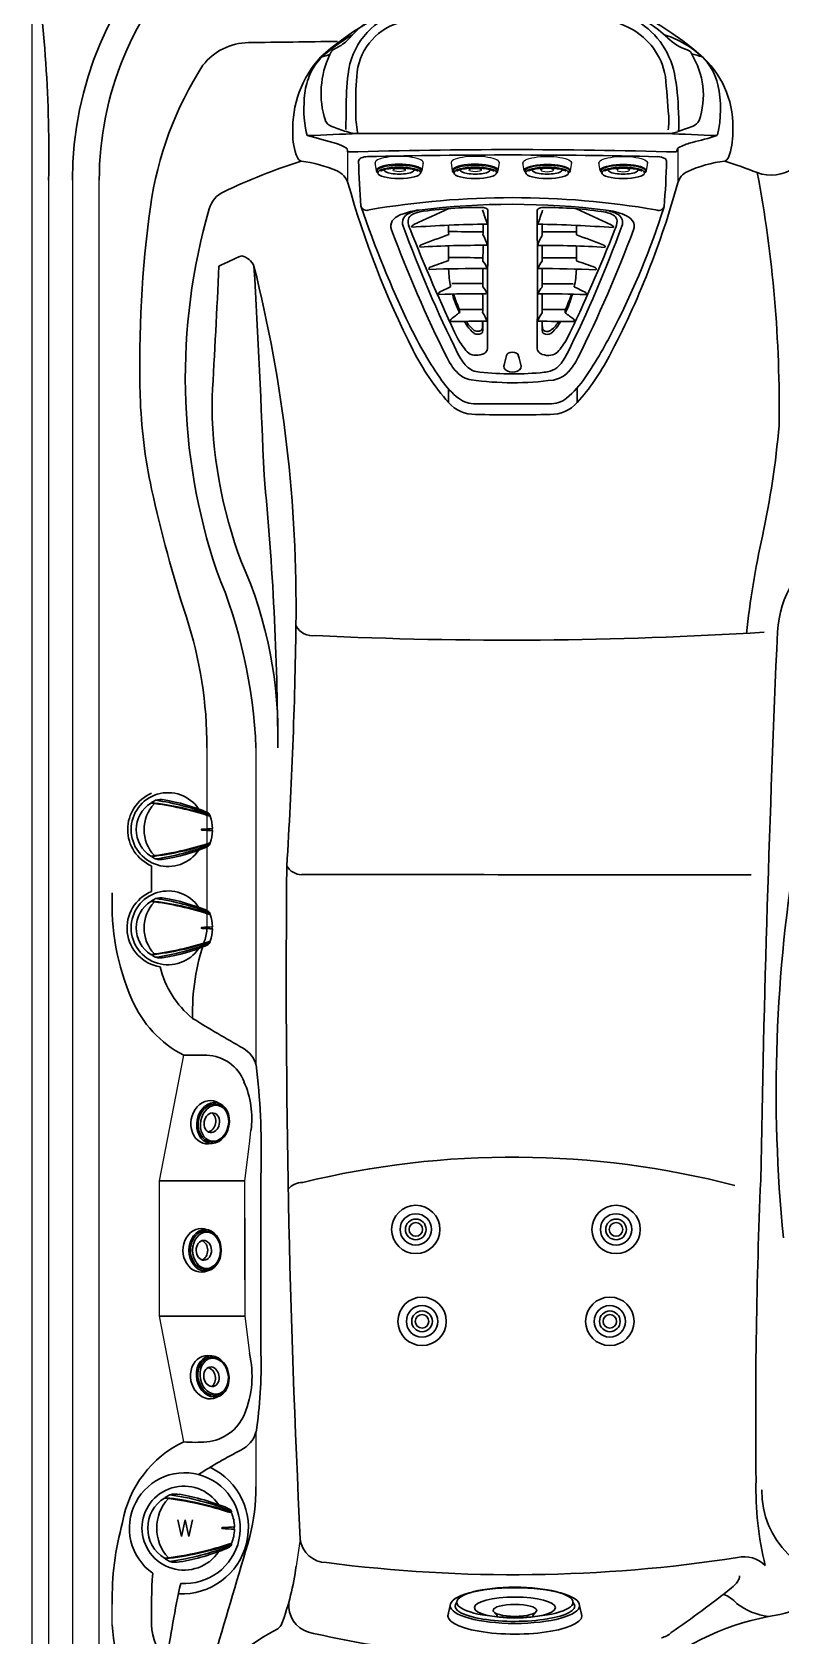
# Model space of a CAD drawing. Extents: x 832 to 911, y 781 to 934.
# Drawn here: x 831.7 to 859.6, y 821.1 to 880.8 of the extents above; entities that cross this region are included whole.
import ezdxf

# ---------------------------------------------------------------- set-up
doc = ezdxf.new("R2010")
doc.units = 0
doc.header["$MEASUREMENT"] = 0
doc.layers.add('1', color=4, linetype='Continuous')
doc.styles.get("Standard").update_dxf_attribs({"font": 'simplex.shx', "height": 20})

# ---------------------------------------------------------------- blocks, each defined once
blk = doc.blocks.new('2014BFB2')
at = {"layer": '1', "color": 4}
for p, q in [((-0.758, 0.92), (-0.808, 0.714)), ((0.811, 0.701), (0.758, 0.92))]:
    blk.add_line(p, q, dxfattribs=at)
blk.add_ellipse((0, 0.82), major_axis=(-0.771, 0.004), ratio=0.780678, dxfattribs=at)
at = {"layer": '1', "color": 3}
blk.add_ellipse((0, 0.83), major_axis=(-0.712, 0.004), ratio=0.781405, start_param=5.484796, end_param=10.248405, dxfattribs=at)
for centre, major_axis, ratio in [((0, 0.875), (-0.676, 0.004), 0.770534), ((0, 0.772), (-0.368, -0.003), 0.772477)]:
    blk.add_ellipse(centre, major_axis=major_axis, ratio=ratio, dxfattribs=at)
at = {"layer": '1', "color": 4}
for centre, major_axis, ratio, start_param, end_param in [((0.001, 0.671), (-0.811, 0.009), 0.83229, 5.951544, 9.787217), ((0, 0.631), (-0.368, -0.003), 0.772477, 3.384368, 6.027652)]:
    blk.add_ellipse(centre, major_axis=major_axis, ratio=ratio, start_param=start_param, end_param=end_param, dxfattribs=at)
blk = doc.blocks.new('2014M1')
at = {"layer": '1', "color": 4, "linetype": 'Continuous', "lineweight": 15}
for p, q in [((-0.901, -0.243), (-0.857, -0.521)), ((-0.231, -0.44), (-0.23, -0.505)), ((0.23, -0.505), (0.231, -0.44)), ((0.857, -0.521), (0.901, -0.243))]:
    blk.add_line(p, q, dxfattribs=at)
at = {"layer": '1', "color": 3, "linetype": 'Continuous'}
for centre, radius, start, end in [((-0.374, -1.133), 0.665, 101.30208, 119.18489), ((0, -3.007), 2.577, 77.90813, 101.30208), ((0.435, -0.977), 0.5, 58.18471, 77.90813)]:
    blk.add_arc(centre, radius, start, end, dxfattribs=at)
at = {"layer": '1', "color": 4, "linetype": 'Continuous', "lineweight": 15}
for centre, major_axis, ratio, start_param, end_param in [((0, -0.243), (-0.901, 0), 0.269705, 3.055928, 6.36885), ((-0.002, -0.523), (-0.859, -0.005), 0.272006, 2.75067, 6.690134)]:
    blk.add_ellipse(centre, major_axis=major_axis, ratio=ratio, start_param=start_param, end_param=end_param, dxfattribs=at)
at = {"layer": '1', "color": 3, "linetype": 'Continuous'}
for centre, major_axis, ratio, start_param, end_param in [((0, -0.538), (-0.826, 0), 0.255142, 2.85021, 6.573343), ((0, -0.512), (-0.548, 0.001), 0.27151, 6.136025, 9.578986)]:
    blk.add_ellipse(centre, major_axis=major_axis, ratio=ratio, start_param=start_param, end_param=end_param, dxfattribs=at)
blk.add_ellipse((0, -0.612), major_axis=(-0.793, -0.001), ratio=0.271001, dxfattribs=at)
at = {"layer": '1', "color": 4, "linetype": 'Continuous', "lineweight": 15}
blk.add_ellipse((0, -0.509), major_axis=(-0.23, 0), ratio=0.275384, dxfattribs=at)
blk = doc.blocks.new('2014MF')
at = {"layer": '1', "color": 4, "linetype": 'Continuous'}
for centre, radius, start, end in [((168.897, -168.917), 238.87, 133.70123, 136.29207), ((4.233, 3.41), 0.521, 104.43036, 135.45495), ((4.137, 3.783), 0.136, 60.72499, 104.43036), ((-14.312, -13.864), 25.66, 39.98835, 43.81471), ((-20.17, -10.637), 28.761, 17.84702, 27.38701), ((-6.637, -6.643), 14.658, 10.57701, 19.19889), ((-3.741, -4.126), 0.175, 158.38337, 213.6889), ((-3.327, -4.29), 0.62, 136.29207, 158.38337), ((4.546, -4.634), 3.297, 354.06152, 11.92888), ((19.251, 20.369), 33.766, 226.74543, 229.58758), ((14.593, 29.482), 38.852, 243.65236, 250.77025), ((-2.537, -5.144), 0.221, 242.64411, 339.75172), ((6.874, -4.876), 0.957, 311.67846, 354.06152), ((-151.799, 151.817), 223.957, 314.64851, 315.34392), ((6.693, 6.835), 14.866, 250.77025, 259.91446), ((4.872, -6.875), 0.959, 276.83737, 318.31397), ((4.624, -4.802), 3.047, 259.91446, 276.83737)]:
    blk.add_arc(centre, radius, start, end, dxfattribs=at)
at = {"layer": '1', "color": 3, "linetype": 'Continuous'}
for centre, radius, start, end in [((5.155, 2.535), 0.213, 287.38922, 25.35441), ((23.554, -23.545), 31.714, 125.32051, 144.70268), ((5.594, -1.144), 2.733, 113.14378, 127.94372), ((4.683, -0.003), 1.262, 105.65321, 127.50133), ((4.421, 0.864), 0.357, 22.90459, 102.58976), ((4.815, 0.744), 0.691, 83.64096, 115.80785), ((4.803, 1.054), 0.387, 24.51294, 76.84338), ((-40.483, -19.596), 50.159, 18.56801, 24.51294), ((21.354, -21.357), 28.364, 127.94372, 142.03824), ((12.279, -10.521), 14.165, 126.0076, 135.43423), ((4.41, 0.307), 0.779, 99.42794, 126.0076), ((4.322, 0.838), 0.241, 47.68982, 99.42794), ((4.088, 0.582), 0.587, 14.94554, 47.68982), ((-47.161, -21.91), 56.548, 19.09118, 23.60486), ((-37.469, -18.651), 46.57, 18.59513, 24.96359), ((2.454, -0.843), 0.374, 135.51554, 164.25598), ((2.167, -0.762), 0.0749, 164.25598, 226.29695), ((-505.442, -512.498), 720.717, 44.823227, 45.231898), ((10.494, -12.301), 14.165, 134.4096, 143.83623), ((0.843, -2.45), 0.374, 105.58785, 134.32829), ((0.763, -2.162), 0.0749, 43.54688, 105.58785), ((513.881, 504.05), 720.717, 224.611931, 225.020601), ((3.403, -4.188), 2.976, 3.46899, 15.06275), ((1.203, -5.635), 2.805, 142.03824, 155.23358), ((0.274, -4.835), 1.57, 144.08869, 159.81265), ((-0.313, -4.402), 0.779, 143.83623, 170.41589), ((5.953, -4.001), 0.421, 321.70437, 359.08773), ((5.162, -4.37), 1.611, 0.70028, 20.65413), ((4.978, -4.325), 2.202, 2.24476, 18.56801), ((-0.703, -4.813), 0.732, 151.18991, 186.87299), ((-0.85, -4.421), 0.372, 159.81265, 197.27072), ((-0.876, -4.429), 0.345, 197.27072, 248.59937), ((-0.843, -4.313), 0.241, 170.41589, 222.15401), ((-0.586, -4.08), 0.587, 222.15401, 254.89828), ((18.606, 37.304), 46.401, 245.00275, 251.39125), ((22.045, 47.108), 56.548, 246.23897, 250.75265), ((5.862, -4.344), 0.153, 223.75818, 262.92316), ((5.886, -4.15), 0.348, 262.92316, 295.03361), ((5.768, -3.883), 0.64, 294.48388, 323.6262), ((5.581, -4.091), 1.26, 320.78902, 331.23006), ((6.069, -4.359), 0.703, 331.23006, 0.70028), ((6.175, -4.279), 1.004, 325.50924, 2.24476), ((-1.04, -4.791), 0.404, 195.65372, 244.28063), ((18.928, 38.737), 48.294, 245.34806, 251.52196), ((-2.056, 2.061), 11.392, 307.2243, 322.67234), ((-2.523, 2.521), 11.719, 309.04679, 320.78902), ((1.938, -11.568), 7.328, 58.28689, 61.58565), ((4.335, -5.867), 0.153, 6.92067, 46.08565), ((4.141, -5.891), 0.348, 334.81022, 6.92067), ((12.58, -1.384), 8.484, 208.53504, 211.34141), ((4.185, -3.408), 2.976, 254.78107, 266.37484), ((3.992, -5.957), 0.421, 270.7561, 308.13946), ((3.874, -5.772), 0.64, 306.21763, 335.35995), ((4.328, -4.953), 2.229, 251.52196, 267.88128), ((4.43, -4.834), 1.942, 251.04143, 267.69451), ((4.282, -6.202), 0.979, 267.88128, 304.38741), ((4.339, -5.982), 0.793, 270.94131, 310.8528)]:
    blk.add_arc(centre, radius, start, end, dxfattribs=at)
at = {"layer": '1', "color": 2, "linetype": 'Continuous'}
for centre, radius, start, end in [((36.478, -36.264), 48.866, 130.7637, 134.06457), ((-72.76, 210.138), 223.162, 289.87277, 290.23885), ((4.505, 0.618), 0.152, 64.34359, 115.48236), ((32.922, -31.535), 42.212, 131.6463, 135.04986), ((17.791, -30.065), 32.786, 113.38259, 115.297), ((4.819, -0.061), 0.0984, 56.16695, 113.38259), ((-260.405, 262.332), 372.494, 314.96382, 315.15399), ((0.379, -3.473), 4.57, 41.88158, 46.15582), ((-4.982, -4.492), 8.177, 24.08613, 27.96165), ((7.787, 3.959), 7.207, 224.07839, 227.26475), ((133.181, -130.627), 182.712, 134.83256, 135.21311), ((54.593, -53.906), 72.496, 132.92839, 134.63067), ((-5.038, -10.069), 13.065, 43.31494, 45.73477), ((23.281, -39.812), 43.035, 114.94023, 115.92207), ((5.16, -0.846), 0.0613, 20.48195, 114.94023), ((4.052, -1.082), 1.186, 192.53258, 212.06782), ((10.173, 5.147), 9.735, 223.92521, 227.36533), ((39.74, -38.244), 49.973, 133.09444, 135.0996), ((2.108, -3.742), 3.535, 32.34994, 42.87398), ((8.03, -9.859), 8.53, 106.88696, 110.12843), ((5.564, -1.735), 0.0395, 336.25812, 106.88696), ((4.512, 4.977), 8.177, 241.88218, 245.7577), ((4.167, -2.01), 0.59, 180.56052, 210.73251), ((-119.116, -125.233), 173.888, 44.80422, 45.03256), ((-2845.766, 2845.735), 4029.293, 315.016327, 315.032449), ((1.084, -4.26), 4.654, 19.827, 27.49002), ((1.706, -4.072), 4.055, 18.79799, 29.11554), ((36.171, -36.57), 48.866, 135.77926, 139.08013), ((-261.615, 261.126), 372.494, 314.68984, 314.88001), ((-3.973, -7.77), 7.207, 42.57908, 45.76544), ((1.078, -4.048), 1.186, 57.77601, 77.31125), ((4.728, -2.724), 0.471, 176.64109, 211.97962), ((10.727, 2.916), 8.547, 222.6337, 227.40535), ((90.573, -88.634), 120.961, 134.72747, 135.11625), ((-59.541, 63.82), 93.438, 313.72762, 314.54591), ((5.035, -3.148), 0.632, 37.01422, 47.69152), ((9.922, -35.449), 32.975, 96.93852, 97.64032), ((5.945, -2.775), 0.0593, 3.03986, 96.93852), ((-209.932, 73.339), 223.162, 339.60497, 339.97106), ((31.452, -33.001), 42.212, 134.79397, 138.19752), ((3.479, -0.382), 4.57, 223.68801, 227.96224), ((130.27, -133.53), 182.712, 134.63072, 135.01127), ((-5.168, -10.152), 9.735, 42.4785, 45.91862), ((2.006, -4.165), 0.59, 59.11132, 89.2833), ((5.629, -3.332), 0.691, 184.03757, 213.2552), ((4.504, -3.457), 1.129, 353.60993, 14.61576), ((5.409, -3.573), 0.217, 336.30915, 357.41719), ((0.713, -4.369), 5.094, 11.95641, 14.19173), ((4.535, -3.54), 1.182, 352.90529, 11.02391), ((30.023, -17.867), 32.786, 154.54683, 156.46123), ((10.09, 5.018), 13.065, 224.10906, 226.52889), ((53.763, -54.733), 72.496, 135.21316, 136.91543), ((125.564, 118.781), 173.888, 224.81127, 225.03961), ((7.365, -1.49), 3.055, 223.58235, 231.58605), ((6.224, -2.636), 1.432, 222.01754, 233.55018), ((5.424, -3.719), 0.0863, 233.55018, 287.28749), ((5.374, -3.558), 0.255, 287.28749, 336.30915), ((5.494, -3.812), 0.0766, 248.31203, 292.73342), ((5.415, -3.595), 0.308, 290.83592, 342.84413), ((-0.624, -4.496), 0.152, 154.36147, 205.50024), ((0.055, -4.812), 0.0984, 156.46123, 213.67688), ((39.755, -23.382), 43.035, 153.92175, 154.9036), ((3.742, -2.112), 3.535, 226.96984, 237.49389), ((38.142, -39.838), 49.973, 134.74423, 136.74939), ((-2837.961, 2853.518), 4029.293, 314.811379, 314.827502), ((2.718, -4.729), 0.471, 57.86421, 93.20274), ((-2.938, -10.712), 8.547, 42.43848, 47.21013), ((0.838, -5.155), 0.0613, 154.9036, 249.36188), ((9.844, -8.05), 8.53, 159.71539, 162.95687), ((4.074, -1.711), 4.055, 240.72829, 251.04584), ((4.263, -1.089), 4.654, 242.41854, 250.01683), ((88.393, -90.808), 120.961, 134.72758, 135.11635), ((-63.651, 59.721), 93.438, 315.29792, 316.11621), ((3.324, -5.632), 0.691, 56.58863, 85.80626), ((2.626, -6.224), 1.432, 36.29365, 47.82629), ((1.487, -7.363), 3.055, 38.35305, 46.35675), ((1.726, -5.562), 0.0395, 162.95687, 293.58571), ((3.141, -5.037), 0.632, 222.15231, 232.82961), ((2.765, -5.946), 0.0593, 172.90531, 266.80397), ((35.429, -10.011), 32.975, 172.20351, 172.90531), ((4.373, -0.713), 5.094, 255.74737, 257.98269), ((3.452, -4.506), 1.129, 255.22807, 276.23389), ((3.54, -4.534), 1.182, 258.91518, 277.03381), ((3.565, -5.412), 0.217, 272.42664, 293.53468), ((3.55, -5.377), 0.255, 293.53468, 342.55634), ((3.594, -5.414), 0.308, 287.09497, 339.10318), ((3.711, -5.428), 0.0863, 342.55634, 36.29365), ((3.811, -5.494), 0.0766, 337.20568, 21.62707)]:
    blk.add_arc(centre, radius, start, end, dxfattribs=at)
at = {"layer": '1', "color": 3, "linetype": 'Continuous'}
for centre, major_axis, ratio, start_param, end_param in [((5.276, -5.28), (-0.149, -0.157), 0.55883, 3.141593, 6.283185), ((5.562, -5.566), (0.228, 0.231), 0.666259, 2.803821, 6.590895)]:
    blk.add_ellipse(centre, major_axis=major_axis, ratio=ratio, start_param=start_param, end_param=end_param, dxfattribs=at)
blk = doc.blocks.new('2014P')
at = {"layer": '1', "color": 4, "linetype": 'Continuous'}
for centre, radius, start, end in [((1.061, 4.033), 3.194, 84.93016, 111.61348), ((2.834, 1.217), 6.231, 92.51445, 105.36552), ((2.598, 5.426), 2.016, 69.02825, 91.06459), ((2.383, 4.898), 2.586, 52.11262, 68.76392), ((2.603, 0.812), 6.761, 113.71084, 134.31104), ((1.201, 3.378), 4.512, 33.22466, 52.11262), ((36.329, -36.331), 56.928, 132.4853, 137.52483), ((25.56, -6.518), 23.931, 149.13987, 151.82474), ((3.658, 4.987), 1.574, 30.47776, 33.22466), ((4.986, 5.769), 0.0338, 338.71398, 30.47776), ((5.754, 4.09), 1.463, 151.82474, 167.78752), ((151.7, -151.7), 214.537, 133.36444, 136.63559), ((4.374, 4.385), 0.0521, 164.03693, 210.15761), ((4.978, 4.736), 0.75, 210.15761, 218.58164), ((-2.232, -1.259), 4.806, 135.48155, 178.7997), ((-3.878, -2.652), 3.565, 152.17961, 178.50328), ((-5.399, -2.611), 2.043, 178.52844, 212.57053), ((-3.606, -1.466), 4.17, 212.57053, 238.32564), ((-11.301, 5.675), 12.046, 297.40639, 301.90817), ((-3.559, -6.927), 2.746, 110.12898, 120.05844), ((-4.318, -4.912), 0.592, 96.97093, 108.27925), ((-4.384, -4.376), 0.0526, 61.96704, 96.97093), ((-4.85, -5.146), 0.953, 52.32999, 58.96363), ((-5.772, -4.976), 0.0457, 238.32564, 289.81831)]:
    blk.add_arc(centre, radius, start, end, dxfattribs=at)
at = {"layer": '1', "color": 3, "linetype": 'Continuous'}
for centre, radius, start, end in [((1.442, 8.608), 1.397, 265.93586, 288.64024), ((2.898, 4.292), 3.158, 105.43195, 108.64024), ((2.117, 7.087), 0.256, 73.63593, 103.40764), ((3.312, 10.926), 3.765, 252.64362, 254.30329), ((6.677, -0.75), 9.167, 116.67771, 118.57062), ((1.172, 4.143), 3.352, 27.31665, 70.44288), ((2.323, 0.791), 6.507, 116.44256, 132.53159), ((0.633, 4.189), 2.712, 51.16582, 116.44256), ((-5.492, -3.42), 12.48, 45.24571, 51.16582), ((36.912, -36.915), 57.674, 132.53159, 137.46816), ((25.901, 28.244), 32.109, 225.24571, 226.61052), ((3.748, 5.533), 0.429, 334.93687, 20.20349), ((2.628, 5.462), 1.406, 315.03227, 333.46305), ((-16.138, 14.833), 22.381, 333.46305, 334.93687), ((-2.068, -1.156), 4.777, 137.46816, 162.88175), ((-3.773, -0.631), 2.993, 162.88175, 213.17805), ((-8.741, -1.179), 1.704, 332.10008, 0.67952), ((0.994, -6.809), 9.446, 150.78445, 153.28585), ((-7.011, -2.095), 0.254, 152.10008, 202.29062), ((-4.419, -1.546), 2.9, 192.854, 244.17002), ((0.832, 2.601), 8.618, 214.40382, 224.08402), ((-2.563, -1.139), 3.592, 218.90351, 229.80142), ((-5.544, -3.711), 0.466, 252.74651, 290.39569), ((-15.477, 17.999), 24.338, 294.49699, 295.92532), ((-5.397, -2.735), 1.284, 295.92532, 315.68902)]:
    blk.add_arc(centre, radius, start, end, dxfattribs=at)
at = {"layer": '1', "color": 2, "linetype": 'Continuous'}
for centre, radius, start, end in [((0.683, 4.38), 2.205, 47.94516, 117.79037), ((2.371, 0.914), 6.06, 116.63643, 133.66496), ((-4.791, -2.248), 10.8, 42.9754, 49.93734), ((110.534, -110.013), 156.639, 132.35106, 133.04178), ((32.641, -32.643), 51.25, 132.24206, 137.75795), ((0.602, 2.479), 3.638, 34.12158, 46.41831), ((400127.582, -400130.753), 565868.693, 134.99919368, 135.00035365), ((-1.99, -1.263), 4.517, 137.12887, 162.71116), ((-3.904, -0.668), 2.513, 162.68229, 214.92154), ((192.321, 165.302), 259.505, 220.17391, 220.50129), ((-3.307, -1.787), 2.233, 220.50129, 233.54791), ((121.626, -121.206), 172.411, 137.005, 137.63165)]:
    blk.add_arc(centre, radius, start, end, dxfattribs=at)
blk = doc.blocks.new('2014AV')
at = {"layer": '1', "color": 4, "linetype": 'Continuous'}
for p, q in [((0.59, 1.004), (0.59, 0.984)), ((-1.575, 0.526), (-1.575, 0.501)), ((-1.575, -0.526), (-1.575, -0.501)), ((0.59, -1.004), (0.59, -0.984))]:
    blk.add_line(p, q, dxfattribs=at)
for centre, radius, start, end in [((-0.026, 0), 1.375, 213.74284, 146.18679), ((-1.341, 0.387), 0.29, 113.06827, 141.37067), ((1.395, -6.282), 7.499, 99.80764, 112.33084), ((0.245, 0.369), 0.749, 74.93644, 99.81969), ((-0.057, 0.071), 1.135, 55.2054, 64.04467), ((0, 0), 1.161, 301.85239, 58.14761), ((-0.289, 0), 1.391, 159.08422, 178.28568), ((-1.092, 0.334), 0.53, 153.90726, 159.32553), ((-0.289, 0), 1.391, 181.71482, 200.91636), ((-1.092, -0.334), 0.53, 200.67447, 206.09274), ((-1.341, -0.387), 0.29, 218.62933, 246.93173), ((1.395, 6.282), 7.499, 247.66916, 260.19236), ((0.245, -0.369), 0.749, 260.18031, 285.06356), ((-0.057, -0.071), 1.135, 295.95533, 304.7946)]:
    blk.add_arc(centre, radius, start, end, dxfattribs=at)
at = {"layer": '1', "color": 3, "linetype": 'Continuous'}
for centre, radius, start, end in [((1.863, -9.907), 10.984, 96.65413, 108.31002), ((1.993, -10.4), 11.47, 96.90962, 108.19227), ((1.812, -8.247), 9.441, 98.38361, 110.96753), ((-0.553, 0), 1.42, 316.91487, 43.08513), ((1.993, 10.4), 11.47, 251.8075, 263.09064), ((1.863, 9.907), 10.984, 251.68998, 263.34587), ((1.812, 8.247), 9.441, 249.03247, 261.61639)]:
    blk.add_arc(centre, radius, start, end, dxfattribs=at)
at = {"layer": '1', "color": 2, "linetype": 'Continuous'}
for centre, radius, start, end in [((-1.716, 0), 0.0554, 311.36187, 48.63863), ((15.926, 321.236), 321.68, 266.86338, 266.93396), ((-1.28, 0), 0.0163, 273.06604, 86.93396), ((16.137, -325.179), 325.628, 93.06604, 93.13577)]:
    blk.add_arc(centre, radius, start, end, dxfattribs=at)
blk = doc.blocks.new('2014WFV')
at = {"layer": '1', "color": 4, "linetype": 'Continuous'}
for p, q in [((-1.762, 0.598), (-1.762, 0.57)), ((-1.762, -0.598), (-1.762, -0.57))]:
    blk.add_line(p, q, dxfattribs=at)
at = {"layer": '1', "color": 2, "linetype": 'Continuous'}
for p, q in [((0.7, 1.141), (0.7, 1.119)), ((0.7, -1.141), (0.7, -1.119))]:
    blk.add_line(p, q, dxfattribs=at)
at = {"layer": '1', "color": 3, "linetype": 'Continuous'}
for centre, radius, start, end in [((2.09, -9.377), 10.735, 98.38361, 110.96753), ((2.295, -11.826), 13.042, 96.90962, 108.19227), ((2.148, -11.264), 12.49, 96.65413, 108.31002), ((-0.599, 0), 1.615, 316.91487, 43.08513), ((18.138, 365.263), 365.768, 266.86338, 266.93396), ((-1.427, 0), 0.0185, 273.06604, 86.93396), ((18.378, -369.746), 370.258, 93.06604, 93.13577), ((2.295, 11.825), 13.042, 251.8075, 263.09064), ((2.148, 11.264), 12.49, 251.68998, 263.34587), ((2.09, 9.377), 10.735, 249.03247, 261.61639)]:
    blk.add_arc(centre, radius, start, end, dxfattribs=at)
at = {"layer": '1', "color": 2, "linetype": 'Continuous'}
for centre, radius, start, end in [((1.615, -7.143), 8.527, 99.80764, 112.33084), ((0.308, 0.42), 0.851, 74.93644, 99.81969), ((-0.036, 0.081), 1.291, 55.2054, 64.04467), ((0.029, 0), 1.321, 301.85239, 58.14761), ((1.615, 7.143), 8.527, 247.66916, 260.19236), ((-0.036, -0.081), 1.291, 295.95533, 304.7946), ((0.308, -0.42), 0.851, 260.18031, 285.06356)]:
    blk.add_arc(centre, radius, start, end, dxfattribs=at)
at = {"layer": '1', "color": 4, "linetype": 'Continuous'}
for centre, radius, start, end in [((0, 0), 1.563, 213.74284, 146.18679), ((-1.212, 0.38), 0.603, 153.90726, 159.32553), ((-1.495, 0.44), 0.33, 113.06827, 141.37067), ((-0.299, 0), 1.581, 159.08422, 178.28568), ((-1.922, 0), 0.063, 311.36187, 48.63863), ((-0.299, 0), 1.581, 181.71482, 200.91636), ((-1.212, -0.38), 0.603, 200.67447, 206.09274), ((-1.495, -0.44), 0.33, 218.62933, 246.93173)]:
    blk.add_arc(centre, radius, start, end, dxfattribs=at)
at = {"layer": '1', "color": 3}
blk.add_text('W', height=0.625, dxfattribs=at).set_placement((-0.365, -0.312))
blk = doc.blocks.new('2014DJ4')
at = {"layer": '1', "color": 3, "linetype": 'Continuous', "lineweight": 15}
for p, q in [((-2.145, 1.253), (-2.21, 1.111)), ((2.218, 1.094), (2.145, 1.253))]:
    blk.add_line(p, q, dxfattribs=at)
at = {"layer": '1', "color": 4, "linetype": 'Continuous'}
for p, q in [((-2.41, 1.063), (-2.495, 0.685)), ((2.495, 0.685), (2.41, 1.063))]:
    blk.add_line(p, q, dxfattribs=at)
for centre, radius, start, end in [((-1.008, 0.486), 0.397, 21.89998, 51.63555), ((1.023, 0.474), 0.416, 129.00727, 157.33581)]:
    blk.add_arc(centre, radius, start, end, dxfattribs=at)
for centre, major_axis, ratio in [((0, 1.063), (-2.41, 0), 0.275784), ((0, 0.886), (-0.812, 0), 0.276352)]:
    blk.add_ellipse(centre, major_axis=major_axis, ratio=ratio, dxfattribs=at)
at = {"layer": '1', "color": 3, "linetype": 'Continuous'}
for centre, major_axis, ratio in [((0, 1.185), (-2.162, 0), 0.260629), ((0, 0.989), (1.51, 0), 0.258819)]:
    blk.add_ellipse(centre, major_axis=major_axis, ratio=ratio, dxfattribs=at)
at = {"layer": '1', "color": 4, "linetype": 'Continuous'}
blk.add_ellipse((0, 0.685), major_axis=(-2.495, 0), ratio=0.274041, start_param=6.159415, end_param=9.548548, dxfattribs=at)
at = {"layer": '1', "color": 3, "linetype": 'Continuous'}
blk.add_ellipse((0, 1.04), major_axis=(-2.228, -0.001), ratio=0.252987, start_param=6.154394, end_param=9.560892, dxfattribs=at)
blk = doc.blocks.new('2017 SOVEREIGN HL')
at = {"layer": '1', "color": 3, "linetype": 'Continuous', "lineweight": 15}
for p, q in [((11.756, 78.11), (11.758, 79.259)), ((24.03, 79.394), (24.033, 78.11)), ((0.614, 78.205), (0.614, 14.5)), ((1.5, 78.205), (1.5, 46.353)), ((2.5, 46.353), (2.5, 78.205)), ((6.505, 57.075), (6.505, 50.37)), ((8.334, 57.075), (8.334, 50.37)), ((8.334, 50.37), (8.334, 47.24)), ((8.334, 47.24), (8.334, 45.273)), ((1.5, 46.353), (1.5, 14.5)), ((2.5, 14.5), (2.5, 46.353)), ((4.739, 40.947), (5.643, 45.63)), ((8.087, 42.333), (8.146, 42.818)), ((7.917, 40.947), (8.087, 42.333)), ((4.737, 35.917), (4.737, 40.947)), ((7.917, 39.56), (7.917, 40.947)), ((7.917, 37.266), (7.917, 35.918)), ((4.739, 35.918), (4.737, 35.917)), ((5.643, 31.235), (4.739, 35.918)), ((7.917, 35.918), (8.087, 34.531)), ((8.334, 31.591), (8.334, 29.556)), ((9.984, 27.615), (9.83, 26.602)), ((2.984, 24.427), (2.984, 25.19))]:
    blk.add_line(p, q, dxfattribs=at)
at = {"layer": '1', "color": 2}
for p, q in [((20.289, 69.928), (20.289, 70.471)), ((15.5, 70.436), (15.5, 69.928)), ((4.45, 52.675), (4.45, 51.725)), ((4.739, 40.947), (7.917, 40.947)), ((4.739, 35.918), (7.917, 35.918))]:
    blk.add_line(p, q, dxfattribs=at)
at = {"layer": '1', "color": 4, "linetype": 'Continuous', "lineweight": 0}
blk.add_lwpolyline([(79.658, 86.973), (79.658, 5.732, -0.202913), (73.926, 0), (5.732, 0, -0.202913), (0, 5.732), (0, 86.973, -0.202913), (5.732, 92.705), (73.926, 92.705, -0.202913)], format="xyb", close=True, dxfattribs=at)
at = {"layer": '1'}
for centre, radius in [((14.282, 39.143), 0.9), ((21.737, 39.143), 0.9), ((14.282, 39.143), 0.252), ((21.737, 39.143), 0.252), ((14.516, 35.721), 0.9), ((21.504, 35.721), 0.9), ((14.516, 35.721), 0.252), ((21.504, 35.721), 0.252)]:
    blk.add_circle(centre, radius, dxfattribs=at)
at = {"layer": '1', "color": 3}
for centre, radius in [((14.282, 39.143), 0.585), ((14.282, 39.143), 0.385), ((21.737, 39.143), 0.585), ((21.737, 39.143), 0.385), ((14.516, 35.721), 0.585), ((14.516, 35.721), 0.385), ((21.504, 35.721), 0.585), ((21.504, 35.721), 0.385)]:
    blk.add_circle(centre, radius, dxfattribs=at)
for centre, radius, start, end in [((14.5, 78.205), 13, 90.00014, 179.99986), ((14.5, 78.205), 12, 89.9997, 180.0003), ((-50.029, 79.197), 50.652, 358.87822, 8.74222), ((17.85, 74.834), 10.674, 47.89801, 131.82741), ((8.083, 81.15), 2.181, 90.77138, 142.20821), ((157.279, -10999.997), 11084.332, 90.7542567, 90.771379), ((17.276, 75.442), 12.991, 147.16436, 172.12591), ((13.633, 80.138), 3.929, 137.58649, 182.35529), ((22.549, 80.207), 3.539, 356.32659, 46.01821), ((11.769, 79.876), 2.065, 177.21529, 203.64571), ((23.438, 79.971), 2.643, 339.74658, 0.20587), ((27.512, 79.906), 1.508, 249.78478, 359.07382), ((17.298, 56.323), 23.742, 107.87589, 115.35082), ((10.097, 79.144), 0.239, 203.64571, 249.23751), ((9.402, 74.073), 4.885, 66.47469, 82.82874), ((26.333, 74.323), 4.63, 96.86335, 114.90874), ((25.701, 79.135), 0.23, 289.96199, 339.74658), ((17.801, 54.394), 25.79, 69.12385, 71.97831), ((11.058, 77.877), 0.736, 18.45646, 66.47469), ((24.656, 77.934), 0.648, 114.90874, 164.16333), ((-19.417, 69.742), 47.226, 359.18624, 10.67672), ((7.568, 76.86), 1.017, 115.35082, 163.95059), ((44.42, 87.222), 33.911, 195.58612, 206.91488), ((-7.001, 86.624), 32.18, 332.26655, 344.65931), ((46.441, 71.408), 42.435, 172.12591, 181.63963), ((28.458, 70.851), 22.755, 163.95059, 198.43874), ((18.646, 50.014), 27.6, 113.12963, 115.07599), ((7.619, 74.715), 0.705, 24.67529, 74.76876), ((-235.935, 85.021), 243.09, 356.49048, 357.64034), ((-427.822, 50.181), 436.788, 2.23568, 3.25868), ((22.507, 76.097), 9.335, 206.91488, 221.3624), ((13.9, 75.635), 8.567, 318.22733, 332.26655), ((22.948, 70.736), 18.932, 181.63963, 192.28334), ((23.594, 69.985), 16.897, 179.47315, 200.81148), ((16.485, 70.808), 1.32, 221.76733, 271.00172), ((19.304, 70.808), 1.32, 268.99726, 318.22733), ((17.895, 132.019), 62.547, 268.72914, 271.26984), ((-6.731, 72.132), 34.67, 348.05266, 354.93435), ((-99.302, 56.684), 108.448, 0.20671, 5.57539), ((52.169, 77.098), 48.838, 192.28334, 198.08044), ((58.616, 57.871), 32.216, 167.29767, 173.8537), ((31.738, 61.158), 4.003, 120.67406, 176.68548), ((-6.761, 57.561), 15.914, 358.24819, 23.79414), ((-10.712, 56.293), 19.062, 2.35065, 22.71344), ((-8.925, 57.153), 15.43, 359.71144, 18.08044), ((827.171, 26.804), 800.177, 177.522742, 178.985097), ((10.047, 53.015), 0.664, 211.29819, 268.50319), ((13.616, -19298.715), 19351.067, 89.9610541, 90.0106188), ((12.023, 51.28), 9.048, 177.50356, 203.27935), ((5.027, 50.37), 1.477, 340.73972, 359.99862), ((14.04, 47.221), 8.069, 160.73972, 181.57177), ((7.578, 49.367), 4.209, 203.27935, 242.62744), ((5.12, 15478.531), 15432.902, 270.0019385, 270.0051238), ((6.448, 44.091), 1.54, 20.78434, 88.03158), ((-16.306, 42.155), 24.837, 358.38593, 7.21163), ((4.857, 43.278), 3.322, 352.05196, 24.17223), ((17.893, 8.93), 32.904, 75.46146, 103.75059), ((563.957, 37.867), 555.448, 179.62978, 180.34474), ((10.076, 40.169), 0.722, 90.35642, 138.62945), ((234.388, 32.17), 207.455, 177.56708, 180.65397), ((-10952.035, 38.298), 10959.952, 359.994608, 0.0066), ((4.513, 33.679), 3.674, 337.36707, 13.41648), ((-7.692, 34.075), 16.218, 351.19058, 1.58859), ((6.349, 32.913), 1.685, 275.13732, 337.36707), ((7.408, 27.535), 4.099, 115.49887, 170.16218), ((6.069, 36.022), 4.806, 264.90706, 275.13732), ((5.684, 28.021), 2.062, 265.74708, 234.64024), ((-0.012, 29.636), 8.346, 346.64378, 359.45183), ((38.766, 29.472), 11.824, 178.39869, 193.92775), ((30.537, 29.431), 3.379, 179.73063, 269.42809), ((13.508, 25.402), 10.527, 164.38342, 181.14955), ((1487.115, -411.818), 1542.933, 163.44927, 163.618571), ((24.464, 24.959), 20.021, 176.04618, 181.52252), ((0.142, 27.889), 9.773, 339.53024, 352.428), ((47.47, 16.884), 42.911, 167.78374, 171.75187), ((0.373, 58.009), 41.183, 304.6502, 308.54379), ((25.17, 26.855), 1.366, 309.29278, 323.70405), ((26.012, 26.236), 0.321, 323.70405, 1.15957), ((26.355, 31.474), 6.827, 278.86478, 307.42159), ((10.594, 25.148), 1.045, 174.01213, 253.04898), ((25.226, 24.32), 1.343, 42.19898, 67.53857), ((27.722, 27.16), 2.452, 232.23559, 262.61689), ((29.262, 15.162), 9.745, 100.97335, 131.97144), ((9.481, 24.74), 6.505, 182.76147, 218.10468), ((6.607, 24.484), 2.158, 181.52252, 221.98692), ((12.859, 16.948), 8.209, 116.92046, 139.44883), ((8.804, 24.688), 0.539, 308.79589, 336.35533), ((17.898, 56.172), 32.915, 256.6329, 262.08089), ((23.303, 24.626), 0.694, 279.98824, 314.37419)]:
    blk.add_arc(centre, radius, start, end, dxfattribs=at)
at = {"layer": '1', "color": 2}
for centre, radius, start, end in [((-42.345, 62.324), 52.17, 359.2357, 14.07296), ((-171.859, 64.052), 181.696, 356.40855, 359.2357), ((10.442, 61.935), 0.693, 206.24408, 279.62585), ((17.728, 214.043), 152.959, 267.31315, 273.56966), ((5.035, 54.03), 1.476, 113.3545, 246.64545), ((82.957, 44.276), 55.262, 170.29761, 185.65337), ((428.631, 48.574), 419.171, 179.44015, 182.86607), ((5.001, 50.367), 1.466, 112.08525, 260.65447), ((8.228, 49.763), 3.566, 193.67073, 230.79117), ((43.444, 108.116), 71.688, 238.48727, 240.23341), ((7.379, 45.02), 0.988, 14.8665, 61.33506), ((7.277, 31.91), 1.104, 296.86316, 343.21261), ((15.801, 15.081), 17.76, 116.86316, 122.7464), ((5.578, 28.046), 2.473, 267.10608, 64.96775), ((10.963, 27.724), 0.985, 186.36645, 269.63443), ((17.948, 80.392), 54.106, 262.57506, 278.83264), ((26.514, 25.891), 1.068, 43.49302, 103.96664)]:
    blk.add_arc(centre, radius, start, end, dxfattribs=at)
at = {"layer": '1', "color": 1, "linetype": 'Continuous', "xscale": -1}
for name, p, rotation in [('2014P', (17.867, 79.346), 45), ('2014BFB2', (5.92, 33.507), 281.3507922668043)]:
    blk.add_blockref(name, p, dxfattribs=dict(at, rotation=rotation))
at = {"layer": '1', "color": 1, "linetype": 'Continuous'}
for name, p, rotation in [('2014MF', (17.884, 79.148), 314.9819632868388), ('2014BFB2', (5.931, 43.258), 259.3056228981228), ('2014BFB2', (5.621, 38.36), 270.4477432294862)]:
    blk.add_blockref(name, p, dxfattribs=dict(at, rotation=rotation))
for name, p in [('2014M1', (13.664, 79.095)), ('2014M1', (16.494, 79.095)), ('2014DJ4', (17.971, 24.074))]:
    blk.add_blockref(name, p, dxfattribs=at)
at = {"layer": '1', "color": 1, "linetype": 'Continuous', "xscale": -1}
for name, p in [('2014M1', (19.172, 79.095)), ('2014M1', (22.002, 79.095)), ('2014AV', (5.035, 54.03)), ('2014AV', (5.035, 50.37)), ('2014WFV', (5.654, 28.021))]:
    blk.add_blockref(name, p, dxfattribs=at)

msp = doc.modelspace()

# ---------------------------------------------------------------- block references
at = {"layer": '1'}
msp.add_blockref('2017 SOVEREIGN HL', (831.694, 797.095), dxfattribs=at)

doc.saveas('drawing.dxf')
